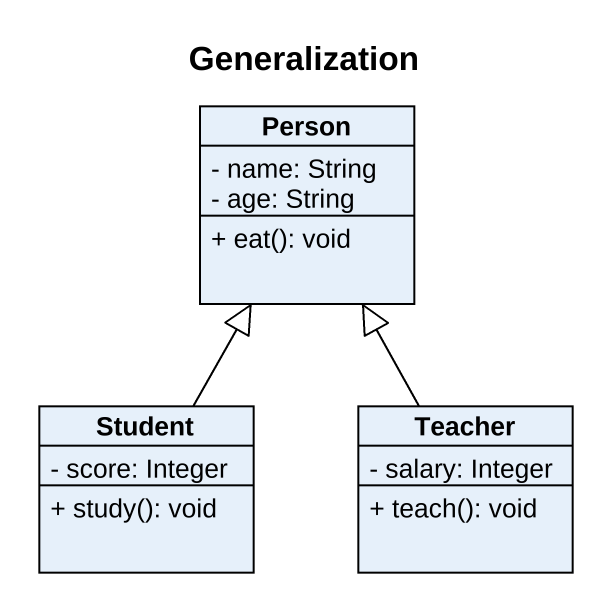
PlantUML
@startuml
title Generalization
hide circle
hide empty members
skinparam classAttributeIconSize 0
class "Person" as Person_ {
  - name: String
  - age: String
  + eat(): void
}
class Student {
  - score: Integer
  + study(): void
}
class Teacher {
  - salary: Integer
  + teach(): void
}
Student -up-|> Person_
Teacher -up-|> Person_
@enduml
